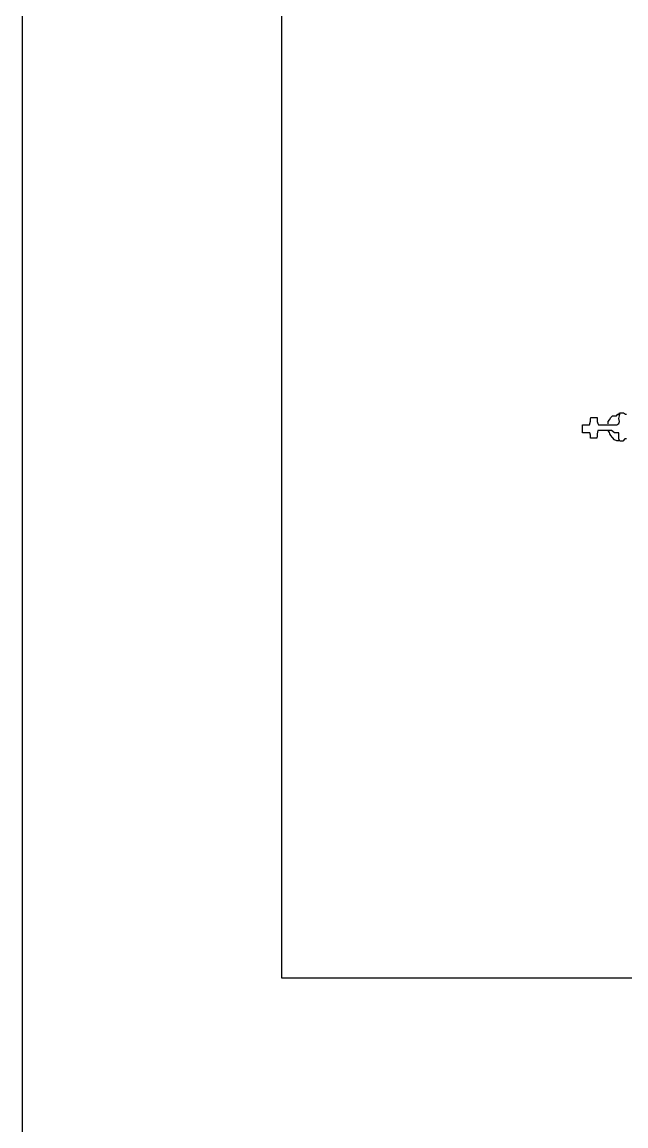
# Model space of a CAD drawing. Extents: x 730354 to 731930, y 4378581 to 4379608.
# Drawn here: x 730354.5 to 730377.78, y 4379415.3 to 4379457.82 of the extents above; entities that cross this region are included whole.
import ezdxf

# ---------------------------------------------------------------- set-up
doc = ezdxf.new("R2010")
doc.units = 0
doc.header["$MEASUREMENT"] = 0
doc.layers.get('0').update_dxf_attribs({"linetype": 'CONTINUOUS'})

msp = doc.modelspace()

# ---------------------------------------------------------------- linework, layer by layer
at = {"color": 7, "linetype": 'CONTINUOUS'}
for p, q in [((730376.41, 4379442.53), (730376.43, 4379442.59)), ((730376.41, 4379442.53), (730376.43, 4379442.59)), ((730376.43, 4379442.59), (730376.46, 4379442.59)), ((730376.43, 4379442.59), (730376.46, 4379442.59)), ((730376.46, 4379442.59), (730376.58, 4379442.59)), ((730376.46, 4379442.59), (730376.58, 4379442.59)), ((730376.58, 4379442.59), (730376.63, 4379442.59)), ((730376.58, 4379442.59), (730376.63, 4379442.59)), ((730376.63, 4379442.59), (730376.67, 4379442.59)), ((730376.63, 4379442.59), (730376.67, 4379442.59)), ((730376.67, 4379442.59), (730376.67, 4379442.49)), ((730376.67, 4379442.59), (730376.67, 4379442.49)), ((730377.15, 4379442.49), (730377.2, 4379442.59)), ((730377.15, 4379442.49), (730377.2, 4379442.59)), ((730377.2, 4379442.59), (730377.26, 4379442.65)), ((730377.2, 4379442.59), (730377.26, 4379442.65)), ((730377.26, 4379442.65), (730377.34, 4379442.65)), ((730377.26, 4379442.65), (730377.34, 4379442.65)), ((730377.34, 4379442.65), (730377.42, 4379442.65)), ((730377.34, 4379442.65), (730377.42, 4379442.65)), ((730377.42, 4379442.65), (730377.47, 4379442.72)), ((730377.42, 4379442.65), (730377.47, 4379442.72)), ((730377.47, 4379442.72), (730377.51, 4379442.72)), ((730377.47, 4379442.72), (730377.51, 4379442.72)), ((730377.51, 4379442.72), (730377.53, 4379442.77)), ((730377.51, 4379442.72), (730377.53, 4379442.77)), ((730377.51, 4379442.72), (730377.56, 4379442.72)), ((730377.53, 4379442.65), (730377.51, 4379442.72)), ((730377.51, 4379442.72), (730377.56, 4379442.72)), ((730377.53, 4379442.65), (730377.51, 4379442.72)), ((730377.51, 4379442.55), (730377.53, 4379442.65)), ((730377.51, 4379442.55), (730377.53, 4379442.65)), ((730377.53, 4379442.43), (730377.51, 4379442.55)), ((730377.53, 4379442.43), (730377.51, 4379442.55)), ((730377.53, 4379442.77), (730377.6, 4379442.77)), ((730377.53, 4379442.77), (730377.6, 4379442.77)), ((730377.6, 4379442.77), (730377.69, 4379442.77)), ((730377.6, 4379442.77), (730377.69, 4379442.77)), ((730377.69, 4379442.77), (730377.76, 4379442.72)), ((730377.69, 4379442.77), (730377.76, 4379442.72)), ((730377.76, 4379442.72), (730377.8, 4379442.72)), ((730377.76, 4379442.72), (730377.8, 4379442.72)), ((730376.1, 4379442.24), (730376.1, 4379442.3)), ((730376.1, 4379442.3), (730376.16, 4379442.3)), ((730376.1, 4379442.24), (730376.1, 4379442.3)), ((730376.1, 4379442.3), (730376.16, 4379442.3)), ((730376.1, 4379442), (730376.1, 4379442.24)), ((730376.1, 4379442), (730376.1, 4379442.24)), ((730376.16, 4379442.3), (730376.26, 4379442.3)), ((730376.16, 4379442.3), (730376.26, 4379442.3)), ((730376.26, 4379442.3), (730376.36, 4379442.3)), ((730376.26, 4379442.3), (730376.36, 4379442.3)), ((730376.36, 4379442.3), (730376.38, 4379442.3)), ((730376.36, 4379442.3), (730376.38, 4379442.3)), ((730376.38, 4379442.3), (730376.41, 4379442.44)), ((730376.38, 4379442.3), (730376.41, 4379442.44)), ((730376.41, 4379442.44), (730376.41, 4379442.53)), ((730376.41, 4379442.44), (730376.41, 4379442.53)), ((730376.67, 4379442.49), (730376.67, 4379442.43)), ((730376.67, 4379442.49), (730376.67, 4379442.43)), ((730376.67, 4379442.43), (730376.69, 4379442.36)), ((730376.67, 4379442.43), (730376.69, 4379442.36)), ((730376.69, 4379442.36), (730376.72, 4379442.3)), ((730376.69, 4379442.36), (730376.72, 4379442.3)), ((730376.72, 4379442.3), (730376.87, 4379442.3)), ((730376.72, 4379442.3), (730376.87, 4379442.3)), ((730376.87, 4379442.3), (730376.99, 4379442.3)), ((730376.87, 4379442.3), (730376.99, 4379442.3)), ((730376.99, 4379442.3), (730377.16, 4379442.3)), ((730376.99, 4379442.3), (730377.16, 4379442.3)), ((730377.09, 4379442.34), (730377.1, 4379442.43)), ((730377.09, 4379442.34), (730377.1, 4379442.43)), ((730377.1, 4379442.43), (730377.15, 4379442.49)), ((730377.1, 4379442.43), (730377.15, 4379442.49)), ((730377.16, 4379442.3), (730377.26, 4379442.3)), ((730377.16, 4379442.3), (730377.26, 4379442.3)), ((730377.26, 4379442.3), (730377.35, 4379442.3)), ((730377.26, 4379442.3), (730377.35, 4379442.3)), ((730377.35, 4379442.3), (730377.43, 4379442.3)), ((730377.35, 4379442.3), (730377.43, 4379442.3)), ((730377.43, 4379442.3), (730377.51, 4379442.36)), ((730377.43, 4379442.3), (730377.51, 4379442.36)), ((730377.51, 4379442.36), (730377.53, 4379442.43)), ((730377.51, 4379442.36), (730377.53, 4379442.43)), ((730376.17, 4379442), (730376.1, 4379442)), ((730376.17, 4379442), (730376.1, 4379442)), ((730376.24, 4379442), (730376.17, 4379442)), ((730376.24, 4379442), (730376.17, 4379442)), ((730376.38, 4379442), (730376.24, 4379442)), ((730376.38, 4379442), (730376.24, 4379442)), ((730376.39, 4379442), (730376.38, 4379442)), ((730376.39, 4379442), (730376.38, 4379442)), ((730376.41, 4379441.9), (730376.39, 4379442)), ((730376.41, 4379441.9), (730376.39, 4379442)), ((730376.41, 4379441.79), (730376.41, 4379441.9)), ((730376.41, 4379441.79), (730376.41, 4379441.9)), ((730376.46, 4379441.79), (730376.41, 4379441.79)), ((730376.46, 4379441.79), (730376.41, 4379441.79)), ((730376.56, 4379441.79), (730376.46, 4379441.79)), ((730376.56, 4379441.79), (730376.46, 4379441.79)), ((730376.66, 4379441.79), (730376.56, 4379441.79)), ((730376.66, 4379441.79), (730376.56, 4379441.79)), ((730376.67, 4379441.88), (730376.66, 4379441.79)), ((730376.67, 4379441.88), (730376.66, 4379441.79)), ((730376.69, 4379442.09), (730376.67, 4379441.96)), ((730376.69, 4379442.09), (730376.67, 4379441.96)), ((730376.67, 4379441.96), (730376.67, 4379441.88)), ((730376.67, 4379441.96), (730376.67, 4379441.88)), ((730376.79, 4379442.09), (730376.69, 4379442.09)), ((730376.79, 4379442.09), (730376.69, 4379442.09)), ((730376.87, 4379442.09), (730376.79, 4379442.09)), ((730376.87, 4379442.09), (730376.79, 4379442.09)), ((730377.06, 4379442.09), (730376.87, 4379442.09)), ((730377.06, 4379442.09), (730376.87, 4379442.09)), ((730377.22, 4379442.09), (730377.06, 4379442.09)), ((730377.22, 4379442.09), (730377.06, 4379442.09)), ((730377.14, 4379442.01), (730377.09, 4379442.08)), ((730377.14, 4379442.01), (730377.09, 4379442.08)), ((730377.16, 4379441.96), (730377.14, 4379442.01)), ((730377.16, 4379441.96), (730377.14, 4379442.01)), ((730377.2, 4379441.89), (730377.16, 4379441.96)), ((730377.2, 4379441.89), (730377.16, 4379441.96)), ((730377.26, 4379441.81), (730377.2, 4379441.89)), ((730377.26, 4379441.81), (730377.2, 4379441.89)), ((730377.34, 4379442), (730377.22, 4379442.09)), ((730377.34, 4379442), (730377.22, 4379442.09)), ((730377.34, 4379441.72), (730377.26, 4379441.81)), ((730377.34, 4379441.72), (730377.26, 4379441.81)), ((730377.48, 4379442), (730377.34, 4379442)), ((730377.48, 4379442), (730377.34, 4379442)), ((730377.43, 4379441.69), (730377.34, 4379441.72)), ((730377.43, 4379441.69), (730377.34, 4379441.72)), ((730377.51, 4379442), (730377.48, 4379442)), ((730377.51, 4379442), (730377.48, 4379442)), ((730377.51, 4379441.93), (730377.51, 4379442)), ((730377.51, 4379441.93), (730377.51, 4379442)), ((730377.51, 4379441.86), (730377.51, 4379441.93)), ((730377.51, 4379441.86), (730377.51, 4379441.93)), ((730377.51, 4379441.76), (730377.51, 4379441.86)), ((730377.51, 4379441.76), (730377.51, 4379441.86)), ((730377.54, 4379441.67), (730377.51, 4379441.76)), ((730377.54, 4379441.67), (730377.51, 4379441.76)), ((730377.74, 4379441.76), (730377.66, 4379441.67)), ((730377.74, 4379441.76), (730377.66, 4379441.67)), ((730377.8, 4379441.76), (730377.74, 4379441.76)), ((730377.8, 4379441.76), (730377.74, 4379441.76)), ((730377.51, 4379441.69), (730377.43, 4379441.69)), ((730377.51, 4379441.69), (730377.43, 4379441.69)), ((730377.59, 4379441.67), (730377.54, 4379441.67)), ((730377.59, 4379441.67), (730377.54, 4379441.67)), ((730377.66, 4379441.67), (730377.59, 4379441.67)), ((730377.66, 4379441.67), (730377.59, 4379441.67))]:
    msp.add_line(p, q, dxfattribs=at)

# ---------------------------------------------------------------- meshes
mesh = msp.add_polyface(dxfattribs=at)
corners = [(730354.5, 4378581), (730354.5, 4378581), (730354.5, 4378771.962), (730662.5, 4378581), (730354.5, 4378946.493), (730944, 4378581), (730354.5, 4379607.5), (730944, 4379242.007), (730944, 4379607.5)]
mesh.append_faces([[corners[k] for k in face] for face in [(0, 1, 3, 2), (2, 3, 5, 4), (4, 5, 7, 6), (6, 7, 8, 8)]], dxfattribs={"vtx0": -1, "vtx2": -1, "color": 7})
mesh = msp.add_polyface(dxfattribs=at)
corners = [(730364.5, 4379421), (730364.5, 4379421), (730364.5, 4379595.271), (730645.58, 4379421), (730364.5, 4379601.5), (730645.58, 4379427.229), (730645.58, 4379601.5)]
mesh.append_faces([[corners[k] for k in face] for face in [(0, 1, 3, 2), (2, 3, 5, 4), (4, 5, 6, 6)]], dxfattribs={"vtx0": -1, "vtx2": -1, "color": 7})

doc.saveas('drawing.dxf')
